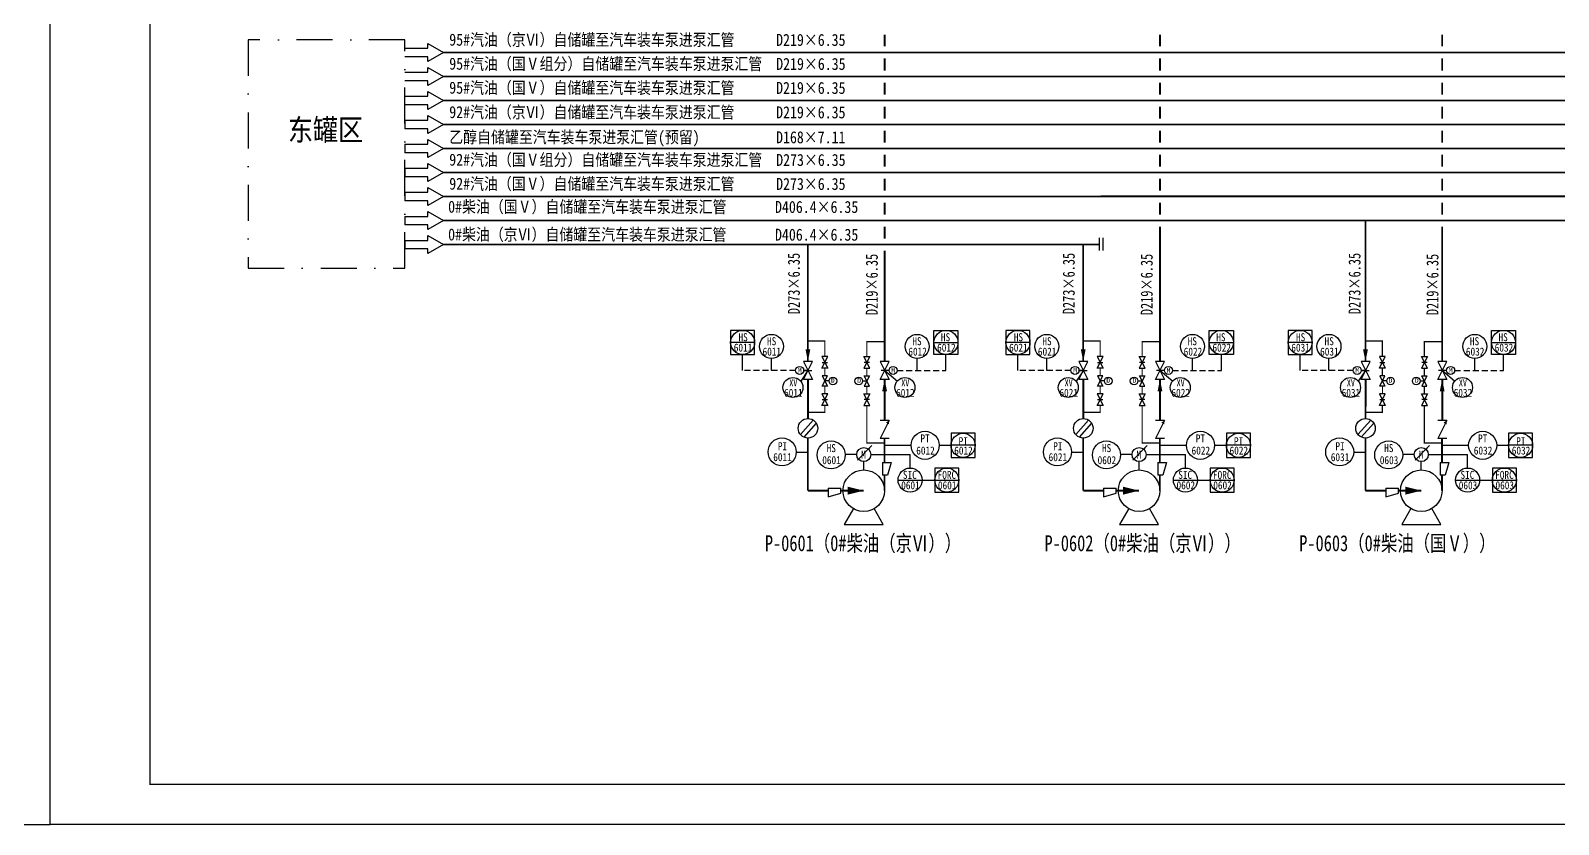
# Model space of a CAD drawing. Header units: millimetres. Extents: x 36820 to 41163, y -3485 to -2358.
# Drawn here: x 39428.2 to 39810.1, y -3068.8 to -2870.4 of the extents above; entities that cross this region are included whole.
import ezdxf
from ezdxf.enums import TextEntityAlignment as Align

# ---------------------------------------------------------------- set-up
doc = ezdxf.new("R2010")
doc.units = ezdxf.units.MM
doc.header["$LTSCALE"] = 6
for name, pattern in [('DASHDOT', [1, 0.5, -0.25, 0, -0.25]), ('DASHED2', [9.525, 6.35, -3.175]), ('HIDDEN', [0.375, 0.25, -0.125])]:
    doc.linetypes.add(name, pattern=pattern)
for name, color, linetype in [('bc', 7, 'Continuous'), ('BZC', 7, 'Continuous'), ('DEVICE', 4, 'Continuous'), ('T-ZNACKY', 1, 'Continuous')]:
    doc.layers.add(name, color=color, linetype=linetype)
doc.styles.add('HZ', font='', dxfattribs={"width": 0.8})
doc.styles.add('HZTXT', font='', dxfattribs={"width": 0.8})
doc.styles.add('ST', font='')
doc.styles.get("Standard").update_dxf_attribs({"font": ''})
doc.styles.get('HZ').set_extended_font_data('NSimSun')
doc.styles.get('HZTXT').set_extended_font_data('NSimSun')
doc.styles.get('ST').set_extended_font_data('SimSun')
doc.styles.get('Standard').set_extended_font_data('NSimSun')

# ---------------------------------------------------------------- blocks, each defined once
blk = doc.blocks.new('AN012')
blk.add_solid([(0.002, 0.063), (0.002, -0.062), (0.127, 0.001)])

msp = doc.modelspace()

# ---------------------------------------------------------------- linework, layer by layer
for p, q in [((39609.189, -2948.338), (39603.189, -2948.338)), ((39606.189, -2955.338), (39606.189, -2951.338)), ((39654.014, -2948.337), (39660.014, -2948.337)), ((39657.014, -2955.337), (39657.014, -2951.337)), ((39678.007, -2948.338), (39672.007, -2948.338)), ((39675.007, -2955.338), (39675.007, -2951.338)), ((39722.833, -2948.337), (39728.833, -2948.337)), ((39725.833, -2955.337), (39725.833, -2951.337)), ((39748.545, -2948.338), (39742.545, -2948.338)), ((39745.545, -2955.338), (39745.545, -2951.338)), ((39793.371, -2948.337), (39799.371, -2948.337)), ((39796.371, -2955.337), (39796.371, -2951.337)), ((39613.383, -2955.338), (39613.383, -2952.338)), ((39622.522, -2955.338), (39620.698, -2958.033)), ((39622.522, -2955.338), (39621.437, -2955.338)), ((39649.82, -2955.337), (39649.82, -2952.337)), ((39682.201, -2955.338), (39682.201, -2952.338)), ((39691.341, -2955.338), (39689.516, -2958.033)), ((39691.341, -2955.338), (39690.256, -2955.338)), ((39718.639, -2955.337), (39718.639, -2952.337)), ((39752.739, -2955.338), (39752.739, -2952.338)), ((39761.878, -2955.338), (39760.054, -2958.033)), ((39761.878, -2955.338), (39760.793, -2955.338)), ((39789.176, -2955.337), (39789.176, -2952.337)), ((39623.821, -2967.748), (39620.619, -2971.346)), ((39624.573, -2968.496), (39621.45, -2972.006)), ((39642.824, -2967.845), (39640.571, -2972.352)), ((39642.824, -2967.845), (39640.571, -2967.845)), ((39692.639, -2967.748), (39689.438, -2971.346)), ((39693.391, -2968.496), (39690.268, -2972.006)), ((39711.643, -2967.845), (39709.389, -2972.352)), ((39711.643, -2967.845), (39709.389, -2967.845)), ((39763.177, -2967.748), (39759.975, -2971.346)), ((39763.929, -2968.496), (39760.806, -2972.006)), ((39782.18, -2967.845), (39779.927, -2972.352)), ((39782.18, -2967.845), (39779.927, -2967.845)), ((39642.824, -2972.352), (39640.571, -2972.352)), ((39711.643, -2972.352), (39709.389, -2972.352)), ((39782.18, -2972.352), (39779.927, -2972.352)), ((39619.554, -2975.738), (39622.486, -2975.738)), ((39641.15, -2978.361), (39641.15, -2981.561)), ((39688.373, -2975.738), (39691.304, -2975.738)), ((39709.969, -2978.361), (39709.969, -2981.561)), ((39758.911, -2975.738), (39761.842, -2975.738)), ((39780.506, -2978.361), (39780.506, -2981.561)), ((39642.43, -2981.561), (39641.15, -2981.561)), ((39711.249, -2981.561), (39709.969, -2981.561)), ((39781.786, -2981.561), (39780.506, -2981.561)), ((39627.551, -2984.762), (39630.751, -2984.762)), ((39630.751, -2986.042), (39630.751, -2984.762)), ((39645.036, -2982.746), (39651.036, -2982.746)), ((39654.215, -2982.746), (39660.215, -2982.746)), ((39696.369, -2984.762), (39699.569, -2984.762)), ((39699.569, -2986.042), (39699.569, -2984.762)), ((39713.855, -2982.746), (39719.855, -2982.746)), ((39723.033, -2982.746), (39729.033, -2982.746)), ((39766.907, -2984.762), (39770.107, -2984.762)), ((39770.107, -2986.042), (39770.107, -2984.762)), ((39784.393, -2982.746), (39790.393, -2982.746)), ((39793.571, -2982.746), (39799.571, -2982.746)), ((39633.862, -2989.896), (39631.58, -2993.849)), ((39641.333, -2993.849), (39639.052, -2989.896)), ((39702.681, -2989.896), (39700.399, -2993.849)), ((39710.152, -2993.849), (39707.87, -2989.896)), ((39773.218, -2989.896), (39770.936, -2993.849)), ((39780.69, -2993.849), (39778.408, -2989.896)), ((39631.58, -2993.849), (39641.333, -2993.849)), ((39700.399, -2993.849), (39710.152, -2993.849)), ((39770.936, -2993.849), (39780.69, -2993.849))]:
    msp.add_line(p, q)
at = {"color": 1}
for p, q in [((39627.46, -2951.877), (39625.997, -2951.877)), ((39625.997, -2954.804), (39627.46, -2951.877)), ((39625.997, -2951.877), (39627.46, -2954.804)), ((39636.501, -2951.877), (39637.964, -2951.877)), ((39637.964, -2954.804), (39636.501, -2951.877)), ((39637.964, -2951.877), (39636.501, -2954.804)), ((39696.279, -2951.877), (39694.815, -2951.877)), ((39694.815, -2954.804), (39696.279, -2951.877)), ((39694.815, -2951.877), (39696.279, -2954.804)), ((39705.319, -2951.877), (39706.782, -2951.877)), ((39706.782, -2954.804), (39705.319, -2951.877)), ((39706.782, -2951.877), (39705.319, -2954.804)), ((39766.816, -2951.877), (39765.353, -2951.877)), ((39765.353, -2954.804), (39766.816, -2951.877)), ((39765.353, -2951.877), (39766.816, -2954.804)), ((39775.857, -2951.877), (39777.32, -2951.877)), ((39777.32, -2954.804), (39775.857, -2951.877)), ((39777.32, -2951.877), (39775.857, -2954.804)), ((39627.46, -2954.804), (39625.997, -2954.804)), ((39626.065, -2953.373), (39627.377, -2953.373)), ((39636.501, -2954.804), (39637.964, -2954.804)), ((39637.895, -2953.373), (39636.584, -2953.373)), ((39696.279, -2954.804), (39694.815, -2954.804)), ((39694.884, -2953.373), (39696.195, -2953.373)), ((39705.319, -2954.804), (39706.782, -2954.804)), ((39706.714, -2953.373), (39705.402, -2953.373)), ((39766.816, -2954.804), (39765.353, -2954.804)), ((39765.421, -2953.373), (39766.733, -2953.373)), ((39775.857, -2954.804), (39777.32, -2954.804)), ((39777.252, -2953.373), (39775.94, -2953.373)), ((39627.376, -2956.693), (39626.081, -2956.693)), ((39626.081, -2956.693), (39627.376, -2959.283)), ((39626.081, -2959.283), (39627.376, -2956.693)), ((39627.376, -2959.283), (39626.081, -2959.283)), ((39627.814, -2957.988), (39626.729, -2957.988)), ((39636.147, -2957.988), (39637.232, -2957.988)), ((39636.585, -2956.693), (39637.879, -2956.693)), ((39637.879, -2956.693), (39636.585, -2959.283)), ((39637.879, -2959.283), (39636.585, -2956.693)), ((39636.585, -2959.283), (39637.879, -2959.283)), ((39696.194, -2956.693), (39694.9, -2956.693)), ((39694.9, -2956.693), (39696.194, -2959.283)), ((39694.9, -2959.283), (39696.194, -2956.693)), ((39696.194, -2959.283), (39694.9, -2959.283)), ((39696.632, -2957.988), (39695.547, -2957.988)), ((39704.965, -2957.988), (39706.051, -2957.988)), ((39705.403, -2956.693), (39706.698, -2956.693)), ((39706.698, -2956.693), (39705.403, -2959.283)), ((39706.698, -2959.283), (39705.403, -2956.693)), ((39705.403, -2959.283), (39706.698, -2959.283)), ((39766.732, -2956.693), (39765.437, -2956.693)), ((39765.437, -2956.693), (39766.732, -2959.283)), ((39765.437, -2959.283), (39766.732, -2956.693)), ((39766.732, -2959.283), (39765.437, -2959.283)), ((39767.17, -2957.988), (39766.085, -2957.988)), ((39775.503, -2957.988), (39776.588, -2957.988)), ((39775.941, -2956.693), (39777.236, -2956.693)), ((39777.236, -2956.693), (39775.941, -2959.283)), ((39777.236, -2959.283), (39775.941, -2956.693)), ((39775.941, -2959.283), (39777.236, -2959.283)), ((39627.46, -2961.172), (39625.997, -2961.172)), ((39625.997, -2961.172), (39627.46, -2964.099)), ((39625.997, -2964.099), (39627.46, -2961.172)), ((39626.065, -2962.603), (39627.377, -2962.603)), ((39636.501, -2961.172), (39637.964, -2961.172)), ((39637.964, -2961.172), (39636.501, -2964.099)), ((39637.964, -2964.099), (39636.501, -2961.172)), ((39637.895, -2962.603), (39636.584, -2962.603)), ((39696.279, -2961.172), (39694.815, -2961.172)), ((39694.815, -2961.172), (39696.279, -2964.099)), ((39694.815, -2964.099), (39696.279, -2961.172)), ((39694.884, -2962.603), (39696.195, -2962.603)), ((39705.319, -2961.172), (39706.782, -2961.172)), ((39706.782, -2961.172), (39705.319, -2964.099)), ((39706.782, -2964.099), (39705.319, -2961.172)), ((39706.714, -2962.603), (39705.402, -2962.603)), ((39766.816, -2961.172), (39765.353, -2961.172)), ((39765.353, -2961.172), (39766.816, -2964.099)), ((39765.353, -2964.099), (39766.816, -2961.172)), ((39765.421, -2962.603), (39766.733, -2962.603)), ((39775.857, -2961.172), (39777.32, -2961.172)), ((39777.32, -2961.172), (39775.857, -2964.099)), ((39777.32, -2964.099), (39775.857, -2961.172)), ((39777.252, -2962.603), (39775.94, -2962.603)), ((39627.46, -2964.099), (39625.997, -2964.099)), ((39636.501, -2964.099), (39637.964, -2964.099)), ((39696.279, -2964.099), (39694.815, -2964.099)), ((39705.319, -2964.099), (39706.782, -2964.099)), ((39766.816, -2964.099), (39765.353, -2964.099)), ((39775.857, -2964.099), (39777.32, -2964.099))]:
    msp.add_line(p, q, dxfattribs=at)
at = {"linetype": 'HIDDEN'}
for p, q in [((39619.437, -2955.338), (39606.189, -2955.338)), ((39644.795, -2955.337), (39657.014, -2955.337)), ((39688.256, -2955.338), (39675.007, -2955.338)), ((39713.613, -2955.337), (39725.833, -2955.337)), ((39758.793, -2955.338), (39745.545, -2955.338)), ((39784.151, -2955.337), (39796.371, -2955.337))]:
    msp.add_line(p, q, dxfattribs=at)
at = {"linetype": 'HIDDEN', "ltscale": 0.1}
for p, q in [((39642.71, -2955.338), (39642.795, -2955.338)), ((39711.528, -2955.338), (39711.613, -2955.338)), ((39782.066, -2955.338), (39782.151, -2955.338))]:
    msp.add_line(p, q, dxfattribs=at)
at = {"color": 7, "lineweight": -3}
for p, q in [((39636.457, -2980.213), (39636.457, -2978.137)), ((39705.275, -2980.213), (39705.275, -2978.137)), ((39775.813, -2980.213), (39775.813, -2978.137))]:
    msp.add_line(p, q, dxfattribs=at)
at = {"color": 1}
msp.add_lwpolyline([(38802.086, -3068.821), (39433.086, -3068.821), (39433.086, -2771.821), (38802.086, -2771.821)], close=True, dxfattribs=at)
at = {"linetype": 'DASHDOT', "ltscale": 3}
msp.add_lwpolyline([(39482.627, -2929.811), (39521.755, -2929.811), (39521.755, -2872.756), (39482.627, -2872.756)], close=True, dxfattribs=at)
for points in [[(39609.189, -2951.338), (39609.189, -2945.338), (39603.189, -2945.338), (39603.189, -2951.338)], [(39654.014, -2951.337), (39654.014, -2945.337), (39660.014, -2945.337), (39660.014, -2951.337)], [(39678.007, -2951.338), (39678.007, -2945.338), (39672.007, -2945.338), (39672.007, -2951.338)], [(39722.833, -2951.337), (39722.833, -2945.337), (39728.833, -2945.337), (39728.833, -2951.337)], [(39748.545, -2951.338), (39748.545, -2945.338), (39742.545, -2945.338), (39742.545, -2951.338)], [(39793.371, -2951.337), (39793.371, -2945.337), (39799.371, -2945.337), (39799.371, -2951.337)], [(39664.285, -2977.067), (39664.285, -2971.067), (39658.285, -2971.067), (39658.285, -2977.067)], [(39733.103, -2977.067), (39733.103, -2971.067), (39727.103, -2971.067), (39727.103, -2977.067)], [(39803.641, -2977.067), (39803.641, -2971.067), (39797.641, -2971.067), (39797.641, -2977.067)], [(39654.215, -2979.746), (39654.215, -2985.746), (39660.215, -2985.746), (39660.215, -2979.746)], [(39723.033, -2979.746), (39723.033, -2985.746), (39729.033, -2985.746), (39729.033, -2979.746)], [(39793.571, -2979.746), (39793.571, -2985.746), (39799.571, -2985.746), (39799.571, -2979.746)]]:
    msp.add_lwpolyline(points, close=True)
at = {"color": 1, "const_width": 0.3}
for points in [[(39626.729, -2951.877), (39626.729, -2947.985), (39622.51, -2947.985)], [(39637.232, -2951.877), (39637.232, -2948.167), (39641.451, -2948.167)], [(39695.547, -2951.877), (39695.547, -2947.985), (39691.329, -2947.985)], [(39706.051, -2951.877), (39706.051, -2948.167), (39710.269, -2948.167)], [(39766.085, -2951.877), (39766.085, -2947.985), (39761.866, -2947.985)], [(39776.588, -2951.877), (39776.588, -2948.167), (39780.807, -2948.167)], [(39626.729, -2956.693), (39626.729, -2954.804)], [(39637.232, -2956.693), (39637.232, -2954.804)], [(39695.547, -2956.693), (39695.547, -2954.804)], [(39706.051, -2956.693), (39706.051, -2954.804)], [(39766.085, -2956.693), (39766.085, -2954.804)], [(39776.588, -2956.693), (39776.588, -2954.804)], [(39626.742, -2959.283), (39626.742, -2961.172)], [(39637.219, -2959.283), (39637.219, -2961.172)], [(39695.56, -2959.283), (39695.56, -2961.172)], [(39706.037, -2959.283), (39706.037, -2961.172)], [(39766.098, -2959.283), (39766.098, -2961.172)], [(39776.575, -2959.283), (39776.575, -2961.172)], [(39626.729, -2964.099), (39626.729, -2965.812), (39622.517, -2965.812)], [(39637.232, -2964.099), (39637.232, -2973.461), (39641.646, -2973.461)], [(39695.547, -2964.099), (39695.547, -2965.812), (39691.335, -2965.812)], [(39706.051, -2964.099), (39706.051, -2973.461), (39710.465, -2973.461)], [(39766.085, -2964.099), (39766.085, -2965.812), (39761.873, -2965.812)], [(39776.588, -2964.099), (39776.588, -2973.461), (39781.002, -2973.461)]]:
    msp.add_lwpolyline(points, dxfattribs=at)
at = {"color": 150}
for points in [[(39622.501, -2953.085, 0, 1.2, 0), (39622.501, -2950.085, 1.2, 1.2, 0)], [(39691.319, -2953.085, 0, 1.2, 0), (39691.319, -2950.085, 1.2, 1.2, 0)], [(39761.857, -2953.085, 0, 1.2, 0), (39761.857, -2950.085, 1.2, 1.2, 0)], [(39641.674, -2957.592, 0, 1.2, 0), (39641.674, -2960.592, 1.2, 1.2, 0)], [(39710.492, -2957.592, 0, 1.2, 0), (39710.492, -2960.592, 1.2, 1.2, 0)], [(39781.03, -2957.592, 0, 1.2, 0), (39781.03, -2960.592, 1.2, 1.2, 0)], [(39636.457, -2985.402, 0, 2, 0), (39632.457, -2985.402, 1, 1, 0)], [(39705.275, -2985.402, 0, 2, 0), (39701.275, -2985.402, 1, 1, 0)], [(39775.813, -2985.402, 0, 2, 0), (39771.813, -2985.402, 1, 1, 0)]]:
    msp.add_lwpolyline(points, format="xyseb", dxfattribs=at)
at = {"color": 150, "const_width": 0.5}
for points in [[(39622.517, -2964.409), (39622.517, -2957.592)], [(39691.335, -2964.409), (39691.335, -2957.592)], [(39761.873, -2964.409), (39761.873, -2957.592)]]:
    msp.add_lwpolyline(points, dxfattribs=at)
for centre, radius in [((39606.189, -2948.338), 3), ((39613.383, -2949.338), 3), ((39649.82, -2949.337), 3), ((39657.014, -2948.337), 3), ((39675.007, -2948.338), 3), ((39682.201, -2949.338), 3), ((39718.639, -2949.337), 3), ((39725.833, -2948.337), 3), ((39745.545, -2948.338), 3), ((39752.739, -2949.338), 3), ((39789.176, -2949.337), 3), ((39796.371, -2948.337), 3), ((39620.437, -2955.338), 1), ((39643.795, -2955.337), 1), ((39689.256, -2955.338), 1), ((39712.613, -2955.337), 1), ((39759.793, -2955.338), 1), ((39783.151, -2955.337), 1), ((39618.765, -2959.619), 2.5), ((39646.757, -2959.619), 2.5), ((39687.584, -2959.619), 2.5), ((39715.575, -2959.619), 2.5), ((39758.121, -2959.619), 2.5), ((39786.113, -2959.619), 2.5), ((39622.517, -2969.811), 2.441), ((39691.335, -2969.811), 2.441), ((39761.873, -2969.811), 2.441), ((39616.054, -2975.72), 3.5), ((39661.285, -2974.067), 3), ((39684.873, -2975.72), 3.5), ((39730.103, -2974.067), 3), ((39755.411, -2975.72), 3.5), ((39800.641, -2974.067), 3), ((39636.457, -2985.402), 5.189), ((39648.036, -2982.746), 3), ((39657.215, -2982.746), 3), ((39705.275, -2985.402), 5.189), ((39716.855, -2982.746), 3), ((39726.033, -2982.746), 3), ((39775.813, -2985.402), 5.189), ((39787.393, -2982.746), 3), ((39796.571, -2982.746), 3)]:
    msp.add_circle(centre, radius)
at = {"color": 1}
for centre in [(39628.758, -2957.988), (39635.203, -2957.988), (39697.577, -2957.988), (39704.021, -2957.988), (39768.114, -2957.988), (39774.559, -2957.988)]:
    msp.add_circle(centre, 0.944, dxfattribs=at)
at = {"lineweight": -3}
for centre in [(39651.793, -2974.067), (39720.612, -2974.067), (39791.149, -2974.067), (39628.302, -2976.467), (39697.12, -2976.467), (39767.658, -2976.467)]:
    msp.add_circle(centre, 3.5, dxfattribs=at)
at = {"color": 7, "lineweight": -3}
for centre in [(39636.457, -2976.385), (39705.275, -2976.385), (39775.813, -2976.385)]:
    msp.add_circle(centre, 1.752, dxfattribs=at)
at = {"layer": 'bc', "color": 7}
for p, q in [((39641.756, -2955.338), (39644.858, -2957.993)), ((39710.575, -2955.338), (39713.676, -2957.993)), ((39781.112, -2955.338), (39784.214, -2957.993))]:
    msp.add_line(p, q, dxfattribs=at)
at = {"layer": 'bc', "color": 2, "linetype": 'Continuous', "ltscale": 0.13}
for p, q in [((39638.515, -2974.144), (39634.889, -2977.77)), ((39707.334, -2974.144), (39703.708, -2977.77)), ((39777.871, -2974.144), (39774.245, -2977.77))]:
    msp.add_line(p, q, dxfattribs=at)
msp.add_lwpolyline([(39433.086, -2474.821), (40904.836, -2474.821), (40904.836, -3068.821), (39433.086, -3068.821)], close=True, dxfattribs=at)
msp.add_lwpolyline([(39433.086, -2474.821), (40904.836, -2474.821), (40904.836, -3068.821), (39433.086, -3068.821)], close=True, dxfattribs=at)
msp.add_lwpolyline([(39433.086, -2474.821), (40904.836, -2474.821), (40904.836, -3068.821), (39433.086, -3068.821)], close=True, dxfattribs=at)
at = {"layer": 'bc', "color": 2, "linetype": 'Continuous', "ltscale": 0.13, "const_width": 0.3}
msp.add_lwpolyline([(39458.086, -2484.821), (40894.836, -2484.821), (40894.836, -3058.821), (39458.086, -3058.821)], close=True, dxfattribs=at)
msp.add_lwpolyline([(39458.086, -2484.821), (40894.836, -2484.821), (40894.836, -3058.821), (39458.086, -3058.821)], close=True, dxfattribs=at)
msp.add_lwpolyline([(39458.086, -2484.821), (40894.836, -2484.821), (40894.836, -3058.821), (39458.086, -3058.821)], close=True, dxfattribs=at)
at = {"layer": 'bc', "color": 2, "linetype": 'Continuous', "ltscale": 0.13}
for points in [[(39638.515, -2974.144, 0, 0.5, 0), (39637.568, -2975.092, 0.5, 0.5, 0)], [(39707.334, -2974.144, 0, 0.5, 0), (39706.386, -2975.092, 0.5, 0.5, 0)], [(39777.871, -2974.144, 0, 0.5, 0), (39776.924, -2975.092, 0.5, 0.5, 0)]]:
    msp.add_lwpolyline(points, format="xyseb", dxfattribs=at)
at = {"layer": 'BZC', "color": 1}
for p, q in [((39521.755, -2874.822), (39527.531, -2874.822)), ((39527.531, -2874.822), (39527.531, -2873.644)), ((39527.531, -2873.644), (39531.417, -2875.887)), ((39527.531, -2876.953), (39521.755, -2876.953)), ((39531.417, -2875.887), (39527.531, -2878.131)), ((39527.531, -2878.131), (39527.531, -2876.953))]:
    msp.add_line(p, q, dxfattribs=at)
at = {"layer": 'BZC', "color": 30}
for p, q in [((39521.766, -2880.825), (39527.541, -2880.825)), ((39527.541, -2882.957), (39521.766, -2882.957)), ((39527.541, -2880.825), (39527.541, -2879.647)), ((39527.541, -2879.647), (39531.427, -2881.891)), ((39531.427, -2881.891), (39527.541, -2884.135)), ((39527.541, -2884.135), (39527.541, -2882.957))]:
    msp.add_line(p, q, dxfattribs=at)
at = {"layer": 'BZC', "color": 6}
for p, q in [((39521.755, -2886.828), (39527.53, -2886.828)), ((39527.53, -2886.828), (39527.53, -2885.651)), ((39527.53, -2885.651), (39531.417, -2887.894)), ((39527.53, -2888.96), (39521.755, -2888.96)), ((39531.417, -2887.894), (39527.53, -2890.138)), ((39527.53, -2890.138), (39527.53, -2888.96))]:
    msp.add_line(p, q, dxfattribs=at)
at = {"layer": 'BZC', "color": 150}
for p, q in [((39521.755, -2892.832), (39527.531, -2892.832)), ((39521.755, -2892.832), (39521.755, -2894.964)), ((39527.531, -2892.832), (39527.531, -2891.654)), ((39527.531, -2891.654), (39531.417, -2893.898)), ((39531.417, -2893.898), (39527.531, -2896.142)), ((39527.531, -2894.964), (39521.755, -2894.964)), ((39527.531, -2896.142), (39527.531, -2894.964)), ((39527.531, -2898.832), (39527.531, -2897.654)), ((39527.531, -2897.654), (39531.417, -2899.898)), ((39521.755, -2898.832), (39527.531, -2898.832)), ((39521.755, -2898.832), (39521.755, -2900.964)), ((39527.531, -2900.964), (39521.755, -2900.964)), ((39531.417, -2899.898), (39527.531, -2902.141)), ((39527.531, -2902.141), (39527.531, -2900.964)), ((39521.755, -2904.832), (39527.531, -2904.832)), ((39521.755, -2904.832), (39521.755, -2906.964)), ((39527.531, -2904.832), (39527.531, -2903.654)), ((39527.531, -2903.654), (39531.417, -2905.898)), ((39531.417, -2905.898), (39527.531, -2908.141)), ((39527.531, -2906.964), (39521.755, -2906.964)), ((39527.531, -2908.141), (39527.531, -2906.964)), ((39527.531, -2910.822), (39527.531, -2909.645)), ((39527.531, -2909.645), (39531.417, -2911.888)), ((39521.755, -2910.822), (39527.531, -2910.822)), ((39521.755, -2910.822), (39521.755, -2912.954)), ((39527.531, -2912.954), (39521.755, -2912.954)), ((39531.417, -2911.888), (39527.531, -2914.132)), ((39527.531, -2914.132), (39527.531, -2912.954)), ((39521.755, -2916.832), (39527.531, -2916.832)), ((39521.755, -2916.832), (39521.755, -2918.963)), ((39527.531, -2916.832), (39527.531, -2915.654)), ((39527.531, -2915.654), (39531.417, -2917.898)), ((39527.531, -2918.963), (39521.755, -2918.963)), ((39531.417, -2917.898), (39527.531, -2920.141)), ((39527.531, -2920.141), (39527.531, -2918.963)), ((39521.755, -2922.831), (39527.531, -2922.831)), ((39521.755, -2922.831), (39521.755, -2924.963)), ((39527.531, -2924.963), (39521.755, -2924.963)), ((39527.531, -2922.831), (39527.531, -2921.654)), ((39527.531, -2921.654), (39531.417, -2923.897)), ((39531.417, -2923.897), (39527.531, -2926.141)), ((39527.531, -2926.141), (39527.531, -2924.963)), ((39695.297, -2922.215), (39695.297, -2925.365)), ((39696.197, -2922.215), (39696.197, -2925.365))]:
    msp.add_line(p, q, dxfattribs=at)
at = {"layer": 'BZC', "color": 0}
for p, q in [((39623.644, -2953.085), (39621.39, -2953.085)), ((39621.39, -2953.085), (39623.644, -2957.592)), ((39621.39, -2957.592), (39623.644, -2953.085)), ((39621.59, -2955.338), (39623.444, -2955.338)), ((39642.8, -2953.085), (39640.547, -2953.085)), ((39640.547, -2953.085), (39642.8, -2957.592)), ((39640.547, -2957.592), (39642.8, -2953.085)), ((39642.642, -2955.338), (39640.788, -2955.338)), ((39692.462, -2953.085), (39690.209, -2953.085)), ((39690.209, -2953.085), (39692.462, -2957.592)), ((39690.209, -2957.592), (39692.462, -2953.085)), ((39690.409, -2955.338), (39692.262, -2955.338)), ((39711.619, -2953.085), (39709.365, -2953.085)), ((39709.365, -2953.085), (39711.619, -2957.592)), ((39709.365, -2957.592), (39711.619, -2953.085)), ((39711.46, -2955.338), (39709.607, -2955.338)), ((39763, -2953.085), (39760.746, -2953.085)), ((39760.746, -2953.085), (39763, -2957.592)), ((39760.746, -2957.592), (39763, -2953.085)), ((39760.946, -2955.338), (39762.8, -2955.338)), ((39782.156, -2953.085), (39779.903, -2953.085)), ((39779.903, -2953.085), (39782.156, -2957.592)), ((39779.903, -2957.592), (39782.156, -2953.085)), ((39781.998, -2955.338), (39780.144, -2955.338)), ((39623.644, -2957.592), (39621.39, -2957.592)), ((39642.8, -2957.592), (39640.547, -2957.592)), ((39692.462, -2957.592), (39690.209, -2957.592)), ((39711.619, -2957.592), (39709.365, -2957.592)), ((39763, -2957.592), (39760.746, -2957.592)), ((39782.156, -2957.592), (39779.903, -2957.592))]:
    msp.add_line(p, q, dxfattribs=at)
at = {"layer": 'BZC', "color": 7}
for p, q in [((39641.15, -2978.361), (39643.31, -2978.361)), ((39643.31, -2978.361), (39642.43, -2981.561)), ((39709.969, -2978.361), (39712.129, -2978.361)), ((39712.129, -2978.361), (39711.249, -2981.561)), ((39780.506, -2978.361), (39782.666, -2978.361)), ((39782.666, -2978.361), (39781.786, -2981.561)), ((39627.551, -2984.762), (39627.551, -2986.922)), ((39627.551, -2986.922), (39630.751, -2986.042)), ((39696.369, -2984.762), (39696.369, -2986.922)), ((39696.369, -2986.922), (39699.569, -2986.042)), ((39766.907, -2984.762), (39766.907, -2986.922)), ((39766.907, -2986.922), (39770.107, -2986.042))]:
    msp.add_line(p, q, dxfattribs=at)
at = {"layer": 'BZC', "color": 4, "const_width": 0.45}
for points in [[(39641.693, -2874.349), (39641.693, -2871.386)], [(39710.511, -2874.349), (39710.511, -2871.386)], [(39641.693, -2880.386), (39641.693, -2877.349)], [(39710.512, -2880.386), (39710.512, -2877.349)], [(39641.693, -2886.386), (39641.693, -2883.386)], [(39710.512, -2886.386), (39710.512, -2883.386)], [(39641.693, -2892.386), (39641.693, -2889.386)], [(39710.512, -2892.386), (39710.512, -2889.386)], [(39641.693, -2898.385), (39641.693, -2895.386)], [(39710.512, -2898.385), (39710.512, -2895.386)], [(39641.693, -2904.385), (39641.693, -2901.385)], [(39710.512, -2904.385), (39710.512, -2901.385)], [(39641.694, -2910.384), (39641.694, -2907.384)], [(39710.512, -2910.384), (39710.512, -2907.384)], [(39641.694, -2916.415), (39641.694, -2913.384)], [(39710.512, -2916.415), (39710.512, -2913.384)], [(39641.694, -2922.414), (39641.694, -2919.415)], [(39710.513, -2953.085), (39710.512, -2919.415)], [(39531.417, -2923.887), (39695.297, -2923.884)], [(39622.501, -2953.085), (39622.501, -2923.886)], [(39691.319, -2953.085), (39691.319, -2923.886)], [(39641.694, -2953.085), (39641.694, -2925.414)], [(39622.517, -2967.371), (39622.517, -2957.592)], [(39641.698, -2967.845), (39641.698, -2957.592)], [(39691.335, -2967.371), (39691.335, -2957.592)], [(39710.516, -2967.845), (39710.516, -2957.592)], [(39622.486, -2985.402), (39622.486, -2972.251)], [(39641.646, -2978.361), (39641.646, -2972.352)], [(39691.304, -2985.402), (39691.304, -2972.251)], [(39710.465, -2978.361), (39710.465, -2972.352)], [(39641.646, -2985.416), (39641.646, -2981.561)], [(39710.465, -2985.416), (39710.465, -2981.561)], [(39627.551, -2985.402), (39622.486, -2985.402)], [(39636.457, -2985.402), (39630.751, -2985.402)], [(39696.369, -2985.402), (39691.304, -2985.402)], [(39705.275, -2985.402), (39699.569, -2985.402)]]:
    msp.add_lwpolyline(points, dxfattribs=at)
at = {"layer": 'BZC', "color": 5, "const_width": 0.45}
for points in [[(39781.049, -2874.349), (39781.049, -2871.386)], [(39781.049, -2880.386), (39781.049, -2877.349)], [(39781.049, -2886.386), (39781.049, -2883.386)], [(39781.049, -2892.386), (39781.049, -2889.386)], [(39781.049, -2898.385), (39781.049, -2895.386)], [(39781.05, -2904.385), (39781.05, -2901.385)], [(39781.05, -2910.384), (39781.05, -2907.384)], [(39781.05, -2916.415), (39781.05, -2913.384)], [(39531.417, -2917.887), (39837.284, -2917.884)], [(39761.857, -2953.085), (39761.857, -2917.884)], [(39781.05, -2953.085), (39781.05, -2919.415)], [(39761.873, -2967.371), (39761.873, -2957.592)], [(39781.054, -2967.845), (39781.054, -2957.592)], [(39761.842, -2985.402), (39761.842, -2972.251)], [(39781.002, -2978.361), (39781.002, -2972.352)], [(39781.002, -2985.416), (39781.002, -2981.561)], [(39766.907, -2985.402), (39761.842, -2985.402)], [(39775.813, -2985.402), (39770.107, -2985.402)]]:
    msp.add_lwpolyline(points, dxfattribs=at)
at = {"layer": 'BZC', "color": 51, "const_width": 0.45}
msp.add_lwpolyline([(39531.417, -2875.887), (40450.746, -2875.81)], dxfattribs=at)
at = {"layer": 'BZC', "color": 11, "const_width": 0.45}
msp.add_lwpolyline([(39531.417, -2881.887), (40393.512, -2881.884)], dxfattribs=at)
at = {"layer": 'BZC', "color": 192, "const_width": 0.45}
msp.add_lwpolyline([(39531.417, -2887.887), (40332.118, -2887.884)], dxfattribs=at)
at = {"layer": 'BZC', "color": 1, "const_width": 0.45}
msp.add_lwpolyline([(39531.417, -2893.887), (40267.494, -2893.884)], dxfattribs=at)
at = {"layer": 'BZC', "color": 2, "const_width": 0.45}
msp.add_lwpolyline([(39531.417, -2899.887), (40209.877, -2899.884)], dxfattribs=at)
at = {"layer": 'BZC', "color": 30, "const_width": 0.45}
msp.add_lwpolyline([(39531.417, -2905.887), (40054.018, -2905.884)], dxfattribs=at)
at = {"layer": 'BZC', "color": 6, "const_width": 0.45}
msp.add_lwpolyline([(39531.417, -2911.878), (40044.982, -2911.79)], dxfattribs=at)
at = {"layer": 'DEVICE', "color": 0, "linetype": 'DASHED2'}
for p, q in [((39641.646, -2974.067), (39648.293, -2974.067)), ((39655.293, -2974.067), (39658.285, -2974.067)), ((39710.465, -2974.067), (39717.112, -2974.067)), ((39724.112, -2974.067), (39727.103, -2974.067)), ((39781.002, -2974.067), (39787.649, -2974.067)), ((39794.649, -2974.067), (39797.641, -2974.067)), ((39634.705, -2976.385), (39631.801, -2976.385)), ((39638.208, -2976.385), (39648.036, -2976.385)), ((39648.036, -2979.746), (39648.036, -2976.385)), ((39703.524, -2976.385), (39700.619, -2976.385)), ((39707.027, -2976.385), (39716.855, -2976.385)), ((39716.855, -2979.746), (39716.855, -2976.385)), ((39774.061, -2976.385), (39771.157, -2976.385)), ((39777.565, -2976.385), (39787.393, -2976.385)), ((39787.393, -2979.746), (39787.393, -2976.385)), ((39651.036, -2982.746), (39654.215, -2982.746)), ((39719.855, -2982.746), (39723.033, -2982.746)), ((39790.393, -2982.746), (39793.571, -2982.746))]:
    msp.add_line(p, q, dxfattribs=at)
at = {"layer": 'DEVICE', "color": 0}
for p, q in [((39664.285, -2974.067), (39658.285, -2974.067)), ((39733.103, -2974.067), (39727.103, -2974.067)), ((39803.641, -2974.067), (39797.641, -2974.067))]:
    msp.add_line(p, q, dxfattribs=at)

# ---------------------------------------------------------------- block references
at = {"layer": 'T-ZNACKY', "linetype": 'Continuous', "xscale": 7.077923090448214, "yscale": 7.077923090448166, "zscale": 7.077923090448603, "rotation": 59.79375562951311}
for p in [(39642.377, -2968.624), (39711.196, -2968.624), (39781.733, -2968.624)]:
    msp.add_blockref('AN012', p, dxfattribs=at)

# ---------------------------------------------------------------- texts
at = {"style": 'HZ'}
for s, height, width, p in [('东罐区', 5.4, 0.85, (39492.538, -2897.914)), ('P-0601（0#柴油（京Ⅵ））', 4, 0.75, (39611.738, -3000.525)), ('P-0602（0#柴油（京Ⅵ））', 4, 0.75, (39681.629, -3000.525)), ('P-0603（0#柴油（国Ⅴ））', 4, 0.75, (39745.302, -3000.525))]:
    msp.add_text(s, height=height, dxfattribs=dict(at, width=width)).set_placement(p)
at = {"lineweight": -3, "style": 'HZTXT', "width": 0.85}
for s, p in [('6011', (39603.973, -2950.641)), ('6011', (39611.167, -2951.641)), ('6012', (39647.605, -2951.64)), ('6012', (39654.799, -2950.64)), ('6021', (39672.792, -2950.641)), ('6021', (39679.986, -2951.641)), ('6022', (39716.424, -2951.64)), ('6022', (39723.618, -2950.64)), ('6031', (39743.329, -2950.641)), ('6031', (39750.523, -2951.641)), ('6032', (39786.961, -2951.64)), ('6032', (39794.155, -2950.64)), ('6011', (39616.55, -2961.922)), ('6012', (39644.542, -2961.922)), ('6021', (39685.369, -2961.922)), ('6022', (39713.36, -2961.922)), ('6031', (39755.906, -2961.922)), ('6032', (39783.898, -2961.922)), ('6012', (39649.578, -2976.37)), ('6012', (39659.069, -2976.37)), ('6022', (39718.397, -2976.37)), ('6022', (39727.888, -2976.37)), ('6032', (39788.934, -2976.37)), ('6032', (39798.426, -2976.37)), ('6011', (39613.839, -2978.022)), ('0601', (39626.087, -2978.769)), ('6021', (39682.658, -2978.022)), ('0602', (39694.905, -2978.769)), ('6031', (39753.195, -2978.022)), ('0603', (39765.443, -2978.769)), ('0601', (39645.821, -2985.049)), ('0601', (39654.999, -2985.049)), ('0602', (39714.64, -2985.049)), ('0602', (39723.818, -2985.049)), ('0603', (39785.177, -2985.049)), ('0603', (39794.356, -2985.049))]:
    msp.add_text(s, height=2, dxfattribs=at).set_placement(p)
at = {"lineweight": -3}
for p in [(39619.986, -2955.904), (39643.343, -2955.903), (39688.804, -2955.904), (39712.162, -2955.903), (39759.342, -2955.904), (39782.699, -2955.903)]:
    msp.add_text('M', height=1.2, rotation=0.21463, dxfattribs=at).set_placement(p)
at = {"color": 1, "style": 'ST'}
for p in [(39628.28, -2958.446), (39634.858, -2958.446), (39697.098, -2958.446), (39703.676, -2958.446), (39767.636, -2958.446), (39774.214, -2958.446)]:
    msp.add_text('D', height=1.176, dxfattribs=at).set_placement(p)
at = {"style": 'HZTXT', "width": 0.85}
for p in [(39616.153, -2974.282), (39684.971, -2974.282), (39755.509, -2974.282)]:
    msp.add_text('PI', height=2, dxfattribs=at).set_placement(p, align=Align.MIDDLE)
at = {"lineweight": -3, "style": 'HZTXT', "width": 0.85}
for s, p in [('HS', (39628.337, -2974.758)), ('PT', (39651.793, -2972.358)), ('HS', (39697.156, -2974.758)), ('PT', (39720.612, -2972.358)), ('HS', (39767.694, -2974.758)), ('PT', (39791.149, -2972.358)), ('M', (39636.383, -2976.367)), ('M', (39705.201, -2976.367)), ('M', (39775.739, -2976.367))]:
    msp.add_text(s, height=2, dxfattribs=at).set_placement(p, align=Align.MIDDLE)
at = {"layer": 'BZC', "color": 51, "style": 'HZTXT', "width": 0.85}
msp.add_text('95#汽油（京Ⅵ）自储罐至汽车装车泵进泵汇管      D219×6.35', height=3, rotation=359.96522, dxfattribs=at).set_placement((39532.857, -2874.18))
at = {"layer": 'BZC', "color": 11, "style": 'HZTXT', "width": 0.85}
msp.add_text('95#汽油（国Ⅴ组分）自储罐至汽车装车泵进泵汇管  D219×6.35', height=3, rotation=359.96522, dxfattribs=at).set_placement((39532.857, -2880.18))
at = {"layer": 'BZC', "color": 192, "style": 'HZTXT', "width": 0.85}
msp.add_text('95#汽油（国Ⅴ）自储罐至汽车装车泵进泵汇管      D219×6.35', height=3, rotation=359.96522, dxfattribs=at).set_placement((39532.857, -2886.18))
at = {"layer": 'BZC', "color": 1, "style": 'HZTXT', "width": 0.85}
msp.add_text('92#汽油（京Ⅵ）自储罐至汽车装车泵进泵汇管      D219×6.35', height=3, rotation=359.96522, dxfattribs=at).set_placement((39532.857, -2892.28))
at = {"layer": 'BZC', "color": 50, "style": 'HZTXT', "width": 0.85}
msp.add_text('乙醇自储罐至汽车装车泵进泵汇管(预留)           D168×7.11', height=3, rotation=359.96522, dxfattribs=at).set_placement((39532.857, -2898.517))
at = {"layer": 'BZC', "color": 30, "style": 'HZTXT', "width": 0.85}
msp.add_text('92#汽油（国Ⅴ组分）自储罐至汽车装车泵进泵汇管  D273×6.35', height=3, rotation=359.96522, dxfattribs=at).set_placement((39532.857, -2904.18))
at = {"layer": 'BZC', "color": 6, "style": 'HZTXT', "width": 0.85}
msp.add_text('92#汽油（国Ⅴ）自储罐至汽车装车泵进泵汇管      D273×6.35', height=3, rotation=359.96522, dxfattribs=at).set_placement((39532.857, -2910.18))
at = {"layer": 'BZC', "color": 150, "style": 'HZTXT', "width": 0.85}
msp.add_text('0#柴油（国Ⅴ）自储罐至汽车装车泵进泵汇管       D406.4×6.35', height=3, rotation=359.96522, dxfattribs=at).set_placement((39532.581, -2915.926))
at = {"layer": 'BZC', "color": 4, "style": 'HZTXT', "width": 0.85}
msp.add_text('0#柴油（京Ⅵ）自储罐至汽车装车泵进泵汇管       D406.4×6.35 ', height=3, rotation=359.96522, dxfattribs=at).set_placement((39532.581, -2922.854))
at = {"layer": 'BZC', "color": 5, "style": 'HZTXT', "width": 0.75}
for s, p in [('D273×6.35', (39619.005, -2933.623)), ('D219×6.35', (39638.488, -2933.86)), ('D273×6.35', (39687.711, -2933.623)), ('D219×6.35', (39707.194, -2933.86)), ('D273×6.35', (39759.144, -2933.623)), ('D219×6.35', (39778.627, -2933.86))]:
    msp.add_text(s, height=3, rotation=90.03478, dxfattribs=at).set_placement(p, align=Align.MIDDLE)
at = {"layer": 'DEVICE', "color": 0, "width": 0.85}
for s, p in [('HS', (39605.14, -2948.046)), ('HS', (39612.284, -2949.046)), ('HS', (39648.605, -2949.045)), ('HS', (39655.749, -2948.045)), ('HS', (39673.958, -2948.046)), ('HS', (39681.102, -2949.046)), ('HS', (39717.424, -2949.045)), ('HS', (39724.568, -2948.045)), ('HS', (39744.496, -2948.046)), ('HS', (39751.64, -2949.046)), ('HS', (39787.961, -2949.045)), ('HS', (39795.106, -2948.045)), ('PI', (39660.172, -2974.041)), ('PI', (39728.99, -2974.041)), ('PI', (39799.528, -2974.041)), ('SIC', (39646.247, -2982.453)), ('FQRC', (39654.92, -2982.453)), ('SIC', (39715.065, -2982.453)), ('FQRC', (39723.738, -2982.453)), ('SIC', (39785.603, -2982.453)), ('FQRC', (39794.276, -2982.453))]:
    msp.add_text(s, height=2, dxfattribs=at).set_placement(p)
for p in [(39617.845, -2959.302), (39645.837, -2959.302), (39686.664, -2959.302), (39714.655, -2959.302), (39757.202, -2959.302), (39785.193, -2959.302)]:
    msp.add_text('XV', height=1.75, rotation=0.21463, dxfattribs=at).set_placement(p)

doc.saveas('drawing.dxf')
